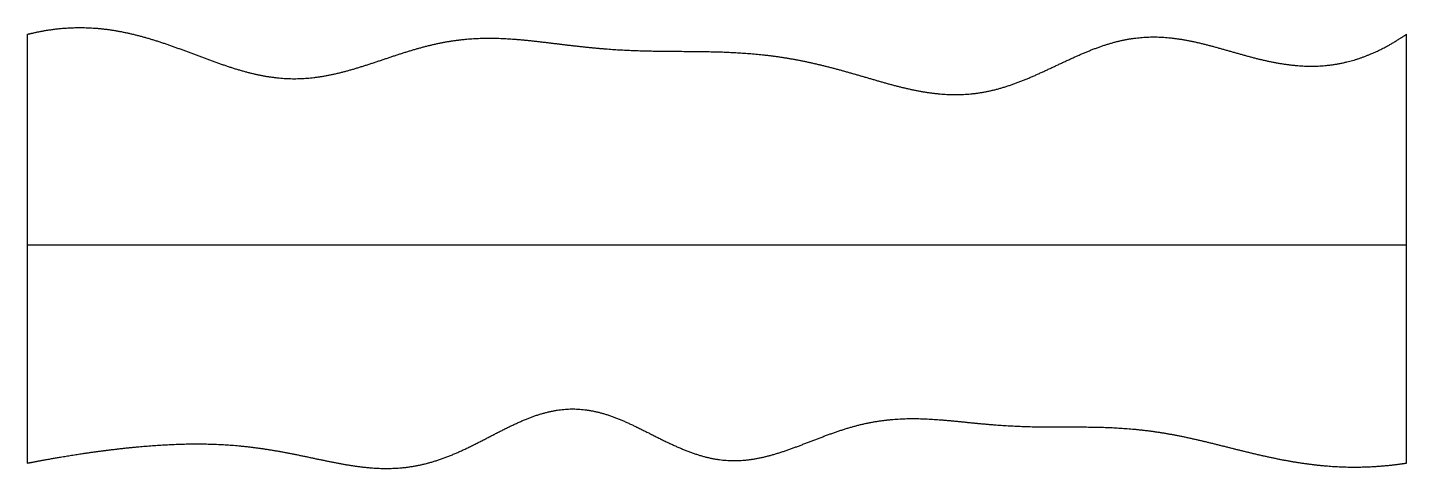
# Model space of a CAD drawing. Header units: millimetres. Extents: x 0 to 10, y -0.1 to 3.1.
import ezdxf

# ---------------------------------------------------------------- set-up
doc = ezdxf.new("R2010")
doc.units = ezdxf.units.MM
doc.layers.get('0').update_dxf_attribs({"linetype": 'CONTINUOUS'})

msp = doc.modelspace()

# ---------------------------------------------------------------- linework, layer by layer
for points in [[(0, 3.055), (0.041, 3.065), (0.122, 3.083), (0.243, 3.102), (0.404, 3.11), (0.606, 3.093), (0.806, 3.05), (1.007, 2.987), (1.206, 2.911), (1.406, 2.835), (1.605, 2.771), (1.803, 2.732), (2.002, 2.726), (2.2, 2.755), (2.398, 2.81), (2.597, 2.878), (2.796, 2.946), (2.996, 2.998), (3.196, 3.027), (3.397, 3.031), (3.599, 3.016), (3.801, 2.991), (4.003, 2.966), (4.206, 2.946), (4.408, 2.935), (4.609, 2.932), (4.81, 2.931), (5.011, 2.929), (5.211, 2.92), (5.41, 2.9), (5.611, 2.867), (5.811, 2.82), (6.013, 2.763), (6.215, 2.702), (6.417, 2.648), (6.618, 2.615), (6.819, 2.612), (7.018, 2.645), (7.215, 2.713), (7.411, 2.803), (7.606, 2.899), (7.801, 2.98), (7.998, 3.032), (8.196, 3.044), (8.395, 3.02), (8.596, 2.97), (8.798, 2.909), (9, 2.854), (9.202, 2.821), (9.403, 2.818), (9.603, 2.853), (9.762, 2.914), (9.881, 2.977), (9.96, 3.028), (10, 3.055)], [(0, -0.055), (0, 0.069), (0, 0.318), (0, 0.691), (0, 1.189), (0, 1.811), (0, 2.309), (0, 2.682), (0, 2.931), (0, 3.055)], [(10, -0.055), (10, 0.069), (10, 0.318), (10, 0.691), (10, 1.189), (10, 1.811), (10, 2.309), (10, 2.682), (10, 2.931), (10, 3.055)], [(0, 1.527), (0.4, 1.527), (1.2, 1.527), (2.4, 1.527), (4, 1.527), (6, 1.527), (7.6, 1.527), (8.8, 1.527), (9.6, 1.527), (10, 1.527)], [(0, -0.055), (0.04, -0.047), (0.121, -0.032), (0.241, -0.01), (0.402, 0.016), (0.603, 0.043), (0.804, 0.065), (1.004, 0.08), (1.205, 0.087), (1.406, 0.083), (1.607, 0.066), (1.808, 0.036), (2.01, -0.005), (2.213, -0.05), (2.415, -0.087), (2.617, -0.102), (2.818, -0.084), (3.018, -0.027), (3.217, 0.064), (3.414, 0.171), (3.61, 0.269), (3.805, 0.335), (4, 0.35), (4.196, 0.309), (4.391, 0.224), (4.588, 0.119), (4.785, 0.024), (4.982, -0.037), (5.18, -0.047), (5.379, -0.009), (5.578, 0.061), (5.778, 0.143), (5.978, 0.214), (6.179, 0.258), (6.38, 0.273), (6.582, 0.265), (6.784, 0.244), (6.986, 0.223), (7.188, 0.21), (7.39, 0.206), (7.592, 0.208), (7.793, 0.207), (7.994, 0.197), (8.194, 0.174), (8.394, 0.137), (8.593, 0.089), (8.793, 0.038), (8.993, -0.011), (9.193, -0.05), (9.394, -0.077), (9.595, -0.088), (9.757, -0.083), (9.878, -0.072), (9.959, -0.061), (10, -0.055)]]:
    msp.add_open_spline(points, degree=5)

doc.saveas('drawing.dxf')
